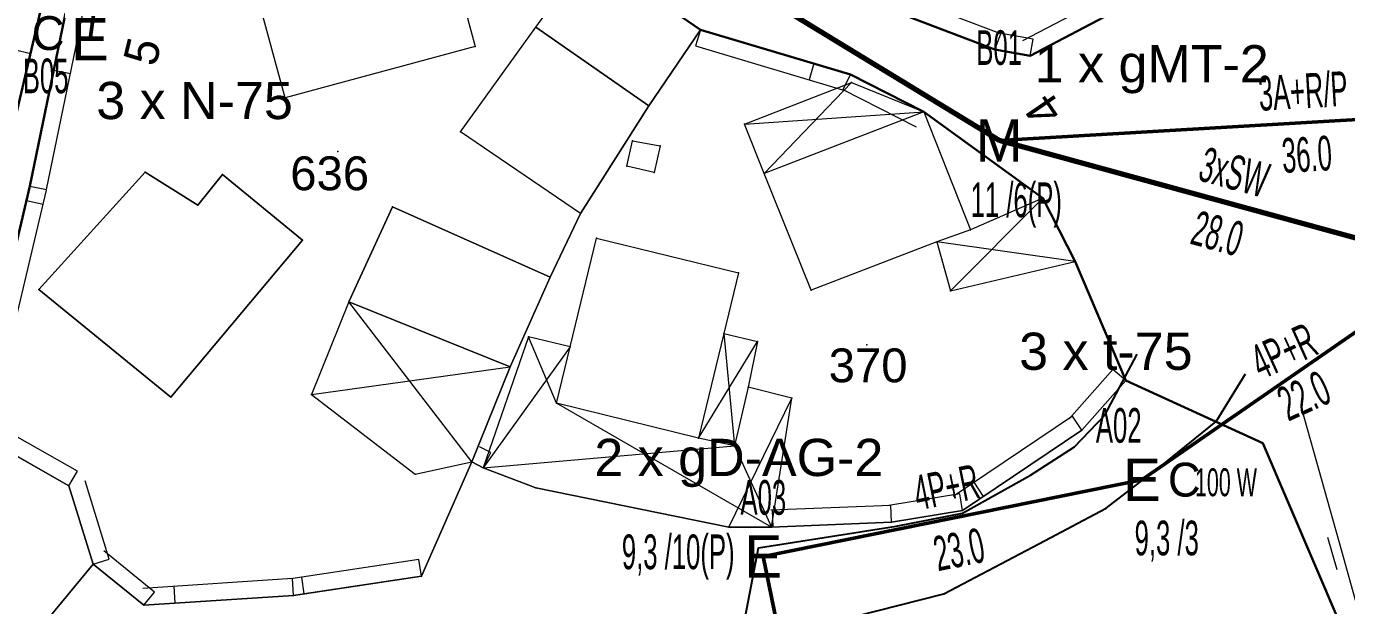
# Model space of a CAD drawing. Header units: millimetres. Extents: x 614452 to 616952, y 4151662 to 4153442.
# Drawn here: x 615554.8 to 615632.8, y 4152435.4 to 4152469.6 of the extents above; entities that cross this region are included whole.
import ezdxf
from ezdxf.enums import TextEntityAlignment as Align
from ezdxf.xclip import XClip

# ---------------------------------------------------------------- set-up
doc = ezdxf.new("R2010")
doc.units = ezdxf.units.MM
doc.header["$XCLIPFRAME"] = 2
for name, color, linetype, lineweight in [('02_ADA_ALN_YENI', 7, 'Continuous', 30), ('03_PARSEL_ALN_ESKI', 18, 'Continuous', 0), ('03_PARSEL_ALN_YENI', 171, 'Continuous', 0), ('03_PARSEL_NO_ESKI', 5, 'Continuous', 0), ('03_PARSEL_SNR_YENI', 5, 'Continuous', 0), ('04_YAPI_ALN_TSCLSIZ', 18, 'Continuous', 0), ('04_YAPI_SNR_TSCL', 232, 'Continuous', 0), ('04_YAPI_SNR_TSCLSZ', 77, 'Continuous', 0), ('06_DETAY_SNR_KROKI', 4, 'Continuous', 0), ('07_SNRTIP_GECERLI', 30, 'Continuous', 0), ('07_SNRTIP_SABIT', 18, 'Continuous', 0), ('DIREK_AG_YENI', 108, 'Continuous', 25), ('DIREK_OG_YENI', 10, 'Continuous', 25), ('HAT_AG_HAVAI_YENI', 3, 'Continuous', 50), ('HAT_OG_HAVAI_YENI', 1, 'Continuous', 70), ('KULLANICI', 1, 'Continuous', 25), ('NOKTA_DETAY_YENI', 171, 'Continuous', 0), ('NOKTA_PARSEL_ESKI', 6, 'Continuous', 0), ('NOKTA_PARSEL_YENI', 30, 'Continuous', 0), ('NOKTA_YAPI_TSCL', 232, 'Continuous', 0), ('NOKTA_YAPI_TSCLSIZ', 77, 'Continuous', 0)]:
    doc.layers.add(name, color=color, linetype=linetype, lineweight=lineweight)
doc.layers.add('LAMBA_GUCU', color=4, linetype='Continuous')
doc.layers.add('Unknown_Point_Feature', color=7, linetype='Continuous')
doc.styles.add('Direk', font='B_CAD')
doc.styles.get("Standard").update_dxf_attribs({"font": 'Arial'})

# ---------------------------------------------------------------- blocks, each defined once
blk = doc.blocks.new('fggg')
at = {"layer": '02_ADA_ALN_YENI', "color": 252}
for points in [[(615638.221, 4152478.571, 0), (615630.508, 4152475.411, 0), (615625.198, 4152473.12, 0), (615621.283, 4152471.455, 0), (615618.853, 4152470.364, 0), (615614.079, 4152467.874, 0), (615611.995, 4152468.235, 0), (615603.787, 4152471.373, 0), (615597.703, 4152473.96, 0), (615592.718, 4152477.19, 0), (615586.739, 4152482.404, 0), (615597.014, 4152488.092, 0), (615606.568, 4152492.404, 0), (615604.069, 4152498.407, 0), (615582.361, 4152487.192, 0), (615577.573, 4152498.434, 0), (615580.451, 4152516.714, 0), (615580.029, 4152531.045, 0)], [(615549.344, 4152428.277, 0), (615550.075, 4152438.456, 0), (615551.554, 4152445.699, 0), (615554.975, 4152460.163, 0), (615559.35, 4152481.39, 0), (615559.615, 4152485.591, 0), (615568.724, 4152486.403, 0), (615577.739, 4152482.719, 0), (615582.036, 4152480.444, 0), (615586.552, 4152476.087, 0), (615588.036, 4152473.91, 0), (615594.597, 4152469.408, 0), (615603.465, 4152466.76, 0), (615607.786, 4152464.561, 0), (615614.821, 4152459.445, 0), (615616.731, 4152455.714, 0), (615619.721, 4152448.67, 0), (615627.819, 4152444.971, 0), (615633.9, 4152430.775, 0)]]:
    blk.add_polyline3d(points, dxfattribs=at)
blk.add_polyline3d([(615558.199, 4152481.625, 0), (615553.4, 4152461.128, 0), (615552.329, 4152454.253, 0), (615534.869, 4152466.822, 0), (615525.424, 4152474.67, 0), (615533.645, 4152483.556, 0), (615543.717, 4152490.976, 0), (615551.375, 4152493.675, 0), (615558.139, 4152492.619, 0), (615558.199, 4152481.625, 0)], close=True, dxfattribs=at)
at = {"layer": '03_PARSEL_ALN_ESKI', "color": 252}
for p in [(615573.171, 4152462.21), (615604.417, 4152450.78)]:
    blk.add_point(p, dxfattribs=at)
at = {"layer": '03_PARSEL_ALN_YENI', "color": 252}
for points in [[(615543.717, 4152490.976, 0), (615551.375, 4152493.675, 0), (615558.139, 4152492.619, 0), (615558.199, 4152481.625, 0), (615553.4, 4152461.128, 0), (615543.011, 4152468.972, 0), (615549.416, 4152479.352, 0), (615543.717, 4152490.976, 0)], [(615616.94, 4152486.214, 0), (615618.068, 4152481.794, 0), (615620.733, 4152472.993, 0), (615621.283, 4152471.455, 0), (615618.853, 4152470.364, 0), (615614.079, 4152467.874, 0), (615611.995, 4152468.235, 0), (615603.787, 4152471.373, 0), (615597.703, 4152473.96, 0), (615592.718, 4152477.19, 0), (615586.739, 4152482.404, 0), (615597.014, 4152488.092, 0), (615606.568, 4152492.404, 0), (615607.789, 4152490.459, 0), (615608.458, 4152490.731, 0), (615614.714, 4152486.728, 0), (615615.832, 4152486.245, 0), (615616.94, 4152486.214, 0)], [(615551.554, 4152445.699, 0), (615554.975, 4152460.163, 0), (615559.35, 4152481.39, 0), (615559.615, 4152485.591, 0), (615568.724, 4152486.403, 0), (615577.739, 4152482.719, 0), (615582.036, 4152480.444, 0), (615586.552, 4152476.087, 0), (615588.036, 4152473.91, 0), (615594.597, 4152469.408, 0), (615591.537, 4152464.913, 0), (615587.517, 4152458.542, 0), (615585.716, 4152454.776, 0), (615583.345, 4152449.473, 0), (615581.083, 4152443.865, 0), (615578.104, 4152437.103, 0), (615570.549, 4152435.968, 0), (615561.705, 4152435.388, 0), (615558.708, 4152437.819, 0), (615557.283, 4152442.439, 0), (615551.554, 4152445.699, 0)], [(615617.135, 4152445.737, 0), (615610.084, 4152440.986, 0), (615605.882, 4152440.291, 0), (615598.795, 4152440.009, 0), (615596.277, 4152440, 0), (615584.868, 4152442.336, 0), (615581.759, 4152443.518, 0), (615581.083, 4152443.865, 0), (615583.345, 4152449.473, 0), (615585.716, 4152454.776, 0), (615587.517, 4152458.542, 0), (615591.537, 4152464.913, 0), (615594.597, 4152469.408, 0), (615603.465, 4152466.76, 0), (615607.786, 4152464.561, 0), (615614.821, 4152459.445, 0), (615616.731, 4152455.714, 0), (615619.721, 4152448.67, 0), (615617.135, 4152445.737, 0)], [(615570.877, 4152424.307, 0), (615567.765, 4152412.206, 0), (615558.202, 4152414.138, 0), (615549.245, 4152420.215, 0), (615544.684, 4152415.861, 0), (615549.344, 4152428.277, 0), (615550.075, 4152438.456, 0), (615551.554, 4152445.699, 0), (615557.283, 4152442.439, 0), (615558.708, 4152437.819, 0), (615555.711, 4152434.185, 0), (615559.289, 4152431.855, 0), (615558.927, 4152429.779, 0), (615570.877, 4152424.307, 0)]]:
    blk.add_polyline3d(points, close=True, dxfattribs=at)
blk.add_polyline3d([(615555.711, 4152434.185, 0), (615558.708, 4152437.819, 0), (615561.705, 4152435.388, 0), (615570.549, 4152435.968, 0), (615578.104, 4152437.103, 0), (615581.083, 4152443.865, 0), (615581.759, 4152443.518, 0), (615584.868, 4152442.336, 0), (615596.277, 4152440, 0), (615598.795, 4152440.009, 0), (615605.882, 4152440.291, 0), (615605.882, 4152440.291, 0), (615610.084, 4152440.986, 0), (615617.135, 4152445.737, 0), (615619.721, 4152448.67, 0), (615627.819, 4152444.971, 0), (615633.9, 4152430.775, 0)], dxfattribs=at)
at = {"layer": '03_PARSEL_SNR_YENI', "color": 252}
for p, q in [((615555.954, 4152459.961, 0.953), (615560.329, 4152481.188, 0.953)), ((615556.603, 4152474.809, 0.953), (615555.007, 4152467.994, 0.953)), ((615556.388, 4152467.019, 0.953), (615557.801, 4152473.875, 0.953)), ((615612.352, 4152469.169, 0.953), (615604.144, 4152472.307, 0.953)), ((615618.391, 4152471.251, 0.953), (615613.617, 4152468.761, 0.953)), ((615611.995, 4152468.235, 0.953), (615605.457, 4152470.735, 0.953)), ((615618.853, 4152470.364, 0.953), (615614.079, 4152467.874, 0.953)), ((615594.597, 4152469.408, 648.955), (615591.537, 4152464.913, 646.138)), ((615594.597, 4152469.408, 0.953), (615594.311, 4152468.45, 0.953)), ((615594.597, 4152469.408, 0.953), (615601.304, 4152467.405, 0.953)), ((615611.995, 4152468.235, 0.953), (615612.352, 4152469.169, 0.953)), ((615614.25, 4152468.859, 0.953), (615612.166, 4152469.22, 0.953)), ((615614.079, 4152467.874, 0.953), (615614.25, 4152468.859, 0.953)), ((615555.007, 4152467.994, 0.953), (615553.412, 4152461.178, 0.953)), ((615555.007, 4152467.994, 0.953), (615554.034, 4152468.222, 0.953)), ((615594.311, 4152468.45, 0.953), (615603.179, 4152465.802, 0.953)), ((615614.079, 4152467.874, 0.953), (615611.995, 4152468.235, 0.953)), ((615554.975, 4152460.163, 0.953), (615556.388, 4152467.019, 0.953)), ((615556.388, 4152467.019, 0.953), (615557.367, 4152466.817, 0.953)), ((615601.304, 4152467.405, 0.953), (615601.018, 4152466.447, 0.953)), ((615601.304, 4152467.405, 0.953), (615603.465, 4152466.76, 0.953)), ((615603.465, 4152466.76, 0.953), (615603.011, 4152465.869, 0.953)), ((615603.465, 4152466.76, 0.953), (615607.786, 4152464.561, 0.953)), ((615603.011, 4152465.869, 0.953), (615607.332, 4152463.67, 0.953)), ((615607.786, 4152464.561, 648.417), (615614.821, 4152459.445, 645.454)), ((615552.527, 4152445.469, 0.953), (615555.948, 4152459.933, 0.953)), ((615554.776, 4152459.323, 0.953), (615554.975, 4152460.163, 0.953)), ((615554.975, 4152460.163, 0.953), (615555.954, 4152459.961, 0.953)), ((615553.165, 4152452.511, 0.953), (615554.776, 4152459.323, 0.953)), ((615554.776, 4152459.323, 0.953), (615555.75, 4152459.093, 0.953)), ((615587.517, 4152458.542, 648.955), (615585.716, 4152454.776, 646.138)), ((615616.731, 4152455.714, 645.454), (615619.721, 4152448.67, 643.305)), ((615618.971, 4152449.331, 0.953), (615616.385, 4152446.398, 0.953)), ((615619.721, 4152448.67, 0.953), (615618.971, 4152449.331, 0.953)), ((615619.721, 4152448.67, 0.953), (615617.135, 4152445.737, 0.953)), ((615557.778, 4152443.308, 0.953), (615552.049, 4152446.568, 0.953)), ((615616.576, 4152446.566, 0.953), (615609.525, 4152441.815, 0.953)), ((615617.135, 4152445.737, 0.953), (615616.576, 4152446.566, 0.953)), ((615557.283, 4152442.439, 0.953), (615551.554, 4152445.699, 0.953)), ((615617.135, 4152445.737, 0.953), (615611.33, 4152441.825, 0.953)), ((615582.216, 4152444.408, 0.953), (615581.54, 4152444.755, 0.953)), ((615581.759, 4152443.518, 0.953), (615582.216, 4152444.408, 0.953)), ((615581.083, 4152443.865, 637.946), (615578.104, 4152437.103, 642.622)), ((615581.759, 4152443.518, 0.953), (615581.083, 4152443.865, 0.953)), ((615557.283, 4152442.439, 0.953), (615557.778, 4152443.308, 0.953)), ((615558.708, 4152437.819, 0.953), (615557.283, 4152442.439, 0.953)), ((615559.664, 4152438.114, 0.953), (615558.239, 4152442.734, 0.953)), ((615609.921, 4152441.973, 0.953), (615605.719, 4152441.278, 0.953)), ((615610.084, 4152440.986, 0.953), (615609.921, 4152441.973, 0.953)), ((615611.33, 4152441.825, 0.953), (615610.771, 4152442.655, 0.953)), ((615605.842, 4152441.29, 0.953), (615598.755, 4152441.008, 0.953)), ((615605.882, 4152440.291, 0.953), (615605.842, 4152441.29, 0.953)), ((615611.33, 4152441.825, 0.953), (615610.084, 4152440.986, 0.953)), ((615598.888, 4152440.013, 0.953), (615598.848, 4152441.012, 0.953)), ((615610.084, 4152440.986, 0.953), (615605.882, 4152440.291, 0.953)), ((615598.888, 4152440.013, 0.953), (615598.795, 4152440.009, 0.953)), ((615605.882, 4152440.291, 0.953), (615598.888, 4152440.013, 0.953)), ((615558.708, 4152437.819, 0.953), (615559.664, 4152438.114, 0.953)), ((615562.335, 4152436.165, 0.953), (615559.338, 4152438.596, 0.953)), ((615577.955, 4152438.092, 0.953), (615570.4, 4152436.957, 0.953)), ((615578.104, 4152437.103, 0.953), (615577.955, 4152438.092, 0.953)), ((615558.708, 4152437.819, 640.628), (615555.711, 4152434.185, 640.456)), ((615561.705, 4152435.388, 0.953), (615558.708, 4152437.819, 0.953)), ((615570.484, 4152436.966, 0.953), (615561.64, 4152436.386, 0.953)), ((615570.549, 4152435.968, 0.953), (615570.484, 4152436.966, 0.953)), ((615571.182, 4152436.063, 0.953), (615571.033, 4152437.052, 0.953)), ((615578.104, 4152437.103, 0.953), (615571.182, 4152436.063, 0.953)), ((615561.705, 4152435.388, 0.953), (615562.335, 4152436.165, 0.953)), ((615563.564, 4152435.51, 0.953), (615563.499, 4152436.508, 0.953)), ((615570.549, 4152435.968, 0.953), (615563.564, 4152435.51, 0.953)), ((615571.182, 4152436.063, 0.953), (615570.549, 4152435.968, 0.953)), ((615563.564, 4152435.51, 0.953), (615561.705, 4152435.388, 0.953))]:
    blk.add_line(p, q, dxfattribs=at)
for p in [(615594.597, 4152469.408, 648.955), (615611.995, 4152468.235, 646.638), (615611.995, 4152468.235, 646.638), (615614.079, 4152467.874, 646.338), (615614.079, 4152467.874, 646.338), (615603.465, 4152466.76, 646.986), (615603.465, 4152466.76, 646.986), (615607.786, 4152464.561, 648.417), (615554.975, 4152460.163, 642.447), (615554.975, 4152460.163, 642.447), (615619.721, 4152448.67, 643.305), (615617.135, 4152445.737, 642.565), (615617.135, 4152445.737, 642.565), (615581.083, 4152443.865, 637.946), (615581.759, 4152443.518, 643.23), (615557.283, 4152442.439, 642.048), (615557.283, 4152442.439, 642.048), (615610.084, 4152440.986, 642.889), (615610.084, 4152440.986, 642.889), (615598.795, 4152440.009, 643.509), (615605.882, 4152440.291, 640.98), (615605.882, 4152440.291, 640.98), (615558.708, 4152437.819, 640.628), (615558.708, 4152437.819, 640.628), (615578.104, 4152437.103, 642.622), (615570.549, 4152435.968, 641.127), (615570.549, 4152435.968, 641.127), (615561.705, 4152435.388, 641.76), (615561.705, 4152435.388, 641.76)]:
    blk.add_point(p, dxfattribs=at)
at = {"layer": '04_YAPI_ALN_TSCLSIZ', "color": 252}
for points in [[(615587.517, 4152458.542, 0), (615580.424, 4152463.372, 0), (615584.859, 4152469.56, 0), (615591.537, 4152464.913, 0), (615587.517, 4152458.542, 0)], [(615592.22, 4152462.541, 0), (615591.865, 4152460.97, 0), (615590.244, 4152461.336, 0), (615590.582, 4152462.832, 0), (615592.22, 4152462.541, 0)], [(615571.087, 4152456.978, 0), (615563.294, 4152447.695, 0), (615555.496, 4152454.047, 0), (615561.792, 4152460.991, 0), (615564.888, 4152459.042, 0), (615566.35, 4152460.846, 0), (615571.087, 4152456.978, 0)], [(615583.345, 4152449.473, 0), (615573.821, 4152453.315, 0), (615576.406, 4152458.94, 0), (615585.716, 4152454.776, 0), (615583.345, 4152449.473, 0)], [(615586.891, 4152450.662, 0), (615588.459, 4152457.079, 0), (615596.852, 4152455.039, 0), (615595.982, 4152451.46, 0), (615594.475, 4152445.26, 0), (615586.092, 4152447.324, 0), (615586.891, 4152450.662, 0)]]:
    blk.add_polyline3d(points, close=True, dxfattribs=at)
at = {"layer": '04_YAPI_SNR_TSCL', "color": 252}
for p, q in [((615570.054, 4152465.385, 647.313), (615567.063, 4152476.46, 646.968)), ((615584.859, 4152469.56, 646.57), (615588.036, 4152473.91, 648.253)), ((615588.036, 4152473.91, 648.253), (615594.597, 4152469.408, 648.54)), ((615580.513, 4152471.269, 647.595), (615581.283, 4152468.417, 646.394)), ((615591.537, 4152464.913, 647.625), (615584.859, 4152469.56, 646.57)), ((615594.597, 4152469.408, 648.54), (615591.537, 4152464.913, 647.625)), ((615581.283, 4152468.417, 646.394), (615570.054, 4152465.385, 647.313)), ((615607.786, 4152464.561, 647.021), (615598.354, 4152460.908, 647.132)), ((615607.786, 4152464.561, 647.021), (615610.548, 4152457.587, 646.892)), ((615601.142, 4152454.01, 645.134), (615598.354, 4152460.908, 647.132)), ((615610.548, 4152457.587, 646.892), (615608.56, 4152456.864, 645.663)), ((615608.56, 4152456.864, 645.663), (615601.142, 4152454.01, 645.134))]:
    blk.add_line(p, q, dxfattribs=at)
at = {"layer": '04_YAPI_SNR_TSCLSZ', "color": 252}
for p, q in [((615580.424, 4152463.372, 646.082), (615584.859, 4152469.56, 646.57)), ((615597.189, 4152463.836, 646.989), (615603.515, 4152466.296, 647.193)), ((615598.354, 4152460.908, 647.132), (615603.515, 4152466.296, 647.193)), ((615603.515, 4152466.296, 647.193), (615607.786, 4152464.561, 647.021)), ((615591.537, 4152464.913, 647.625), (615587.517, 4152458.542, 648.607)), ((615597.189, 4152463.836, 646.989), (615607.786, 4152464.561, 647.021)), ((615598.354, 4152460.908, 647.132), (615597.189, 4152463.836, 646.989)), ((615587.517, 4152458.542, 648.607), (615580.424, 4152463.372, 646.082)), ((615590.244, 4152461.336, 646.586), (615590.582, 4152462.832, 647.335)), ((615590.582, 4152462.832, 647.335), (615592.22, 4152462.541, 646.889)), ((615592.22, 4152462.541, 646.889), (615591.865, 4152460.97, 646.947)), ((615561.792, 4152460.991, 648.414), (615555.496, 4152454.047, 642.144)), ((615564.888, 4152459.042, 648.577), (615561.792, 4152460.991, 648.414)), ((615566.35, 4152460.846, 648.752), (615564.888, 4152459.042, 648.577)), ((615571.087, 4152456.978, 648.21), (615566.35, 4152460.846, 648.752)), ((615591.865, 4152460.97, 646.947), (615590.244, 4152461.336, 646.586)), ((615609.377, 4152453.969, 644.762), (615614.821, 4152459.445, 647.473)), ((615614.821, 4152459.445, 647.473), (615610.548, 4152457.587, 646.892)), ((615616.731, 4152455.714, 643.76), (615614.821, 4152459.445, 647.473)), ((615576.406, 4152458.94, 644.558), (615573.821, 4152453.315, 646.212)), ((615585.716, 4152454.776, 648.03), (615576.406, 4152458.94, 644.558)), ((615563.294, 4152447.695, 641.935), (615571.087, 4152456.978, 648.21)), ((615586.891, 4152450.662, 645.418), (615588.459, 4152457.079, 646.803)), ((615588.459, 4152457.079, 646.803), (615596.852, 4152455.039, 647.745)), ((615616.731, 4152455.714, 643.76), (615608.56, 4152456.864, 645.663)), ((615608.56, 4152456.864, 645.663), (615609.377, 4152453.969, 644.762)), ((615609.377, 4152453.969, 644.762), (615616.731, 4152455.714, 643.76)), ((615585.716, 4152454.776, 646.138), (615583.345, 4152449.473, 644.718)), ((615596.852, 4152455.039, 647.745), (615595.982, 4152451.46, 645.267)), ((615555.496, 4152454.047, 642.144), (615563.294, 4152447.695, 641.935)), ((615573.821, 4152453.315, 646.212), (615571.613, 4152447.842, 642.072)), ((615573.821, 4152453.315, 646.212), (615583.345, 4152449.473, 645.313)), ((615581.083, 4152443.865, 642.678), (615573.821, 4152453.315, 646.212)), ((615595.982, 4152451.46, 645.267), (615594.475, 4152445.26, 645.933)), ((615595.982, 4152451.46, 645.267), (615596.613, 4152444.807, 646.099)), ((615595.982, 4152451.46, 645.267), (615597.974, 4152450.976, 644.255)), ((615584.436, 4152451.249, 644.519), (615581.759, 4152443.518, 642.377)), ((615586.891, 4152450.662, 645.418), (615581.759, 4152443.518, 642.377)), ((615586.092, 4152447.324, 643.121), (615584.436, 4152451.249, 644.519)), ((615586.891, 4152450.662, 645.418), (615584.436, 4152451.249, 644.519)), ((615586.092, 4152447.324, 643.121), (615586.891, 4152450.662, 645.418)), ((615594.475, 4152445.26, 645.933), (615597.974, 4152450.976, 644.255)), ((615597.974, 4152450.976, 644.255), (615597.415, 4152448.276, 644.405)), ((615571.613, 4152447.842, 642.072), (615583.345, 4152449.473, 645.313)), ((615583.345, 4152449.473, 645.313), (615581.083, 4152443.865, 642.678)), ((615597.415, 4152448.276, 644.405), (615596.613, 4152444.807, 646.099)), ((615599.995, 4152447.622, 643.647), (615597.415, 4152448.276, 644.405)), ((615571.613, 4152447.842, 642.072), (615577.737, 4152443.132, 641.325)), ((615596.277, 4152440, 641.655), (615599.995, 4152447.622, 643.647)), ((615598.795, 4152440.009, 641.589), (615599.995, 4152447.622, 643.647)), ((615598.795, 4152440.009, 641.589), (615586.092, 4152447.324, 643.121)), ((615594.475, 4152445.26, 645.933), (615586.092, 4152447.324, 643.121)), ((615596.613, 4152444.807, 646.099), (615594.475, 4152445.26, 645.933)), ((615581.759, 4152443.518, 642.377), (615596.613, 4152444.807, 646.099)), ((615596.613, 4152444.807, 646.099), (615598.795, 4152440.009, 641.589)), ((615577.737, 4152443.132, 641.325), (615581.083, 4152443.865, 642.678)), ((615581.759, 4152443.518, 642.377), (615584.868, 4152442.336, 640.877)), ((615584.868, 4152442.336, 640.877), (615596.277, 4152440, 641.655)), ((615596.277, 4152440, 641.655), (615598.795, 4152440.009, 641.589))]:
    blk.add_line(p, q, dxfattribs=at)
at = {"layer": '06_DETAY_SNR_KROKI', "color": 252}
for p, q in [((615632.488, 4152438.589, 0.953), (615630.124, 4152446.996, 0.953)), ((615632.218, 4152437.474, 0.953), (615631.676, 4152439.4, 0.953)), ((615633.842, 4152433.776, 0.953), (615632.488, 4152438.589, 0.953))]:
    blk.add_line(p, q, dxfattribs=at)
blk.add_point((615630.124, 4152446.996, 644.292), dxfattribs=at)
at = {"layer": '07_SNRTIP_GECERLI', "color": 252}
blk.add_polyline3d([(615619.721, 4152448.67, 643.305), (615627.819, 4152444.971, 0), (615633.9, 4152430.775, 0)], dxfattribs=at)
at = {"layer": '07_SNRTIP_SABIT', "color": 252}
for points in [[(615553.4, 4152461.128, 642.453), (615558.199, 4152481.625, 644.777), (615558.139, 4152492.619, 646.596)], [(615568.724, 4152486.403, 646.898), (615577.739, 4152482.719, 647.669), (615582.036, 4152480.444, 647.976), (615586.552, 4152476.087, 648.238), (615588.036, 4152473.91, 648.939), (615594.597, 4152469.408, 648.955)], [(615551.554, 4152445.699, 641.186), (615554.975, 4152460.163, 642.447), (615559.35, 4152481.39, 645.058), (615559.615, 4152485.591, 645.058)], [(615586.739, 4152482.404, 648.41), (615592.718, 4152477.19, 645.82), (615597.703, 4152473.96, 649.869), (615603.787, 4152471.373, 647.371), (615611.995, 4152468.235, 646.638), (615614.079, 4152467.874, 646.338), (615618.853, 4152470.364, 0), (615621.283, 4152471.455, 648.076)], [(615581.083, 4152443.865, 637.946), (615583.345, 4152449.473, 0), (615585.716, 4152454.776, 646.138), (615587.517, 4152458.542, 0), (615591.537, 4152464.913, 0), (615594.597, 4152469.408, 648.955)], [(615594.597, 4152469.408, 648.955), (615603.465, 4152466.76, 646.986), (615607.786, 4152464.561, 648.417), (615614.821, 4152459.445, 645.454), (615616.731, 4152455.714, 0), (615619.721, 4152448.67, 643.305)], [(615581.083, 4152443.865, 637.946), (615581.759, 4152443.518, 0), (615584.868, 4152442.336, 643.23), (615596.277, 4152440, 643.509), (615598.795, 4152440.009, 0), (615605.882, 4152440.291, 640.98), (615610.084, 4152440.986, 642.889), (615617.135, 4152445.737, 642.565), (615619.721, 4152448.67, 643.305)], [(615558.708, 4152437.819, 640.628), (615557.283, 4152442.439, 642.048), (615551.554, 4152445.699, 641.186)], [(615558.708, 4152437.819, 640.628), (615561.705, 4152435.388, 641.76), (615570.549, 4152435.968, 641.127), (615578.104, 4152437.103, 0), (615581.083, 4152443.865, 642.622)], [(615558.708, 4152437.819, 640.628), (615555.711, 4152434.185, 640.456), (615559.289, 4152431.855, 640.456)]]:
    blk.add_polyline3d(points, dxfattribs=at)
at = {"layer": 'NOKTA_DETAY_YENI', "color": 252}
blk.add_point((615630.124, 4152446.996, 644.292), dxfattribs=at)
at = {"layer": 'NOKTA_PARSEL_ESKI', "color": 252}
blk.add_point((615627.819, 4152444.971), dxfattribs=at)
at = {"layer": 'NOKTA_PARSEL_YENI', "color": 252}
for p in [(615594.597, 4152469.408, 648.955), (615611.995, 4152468.235, 646.638), (615614.079, 4152467.874, 646.338), (615603.465, 4152466.76, 646.986), (615591.537, 4152464.913, 647.625), (615607.786, 4152464.561, 647.021), (615554.975, 4152460.163, 642.447), (615614.821, 4152459.445, 647.473), (615587.517, 4152458.542, 648.607), (615616.731, 4152455.714, 643.76), (615585.716, 4152454.776, 646.138), (615583.345, 4152449.473), (615619.721, 4152448.67, 643.305), (615617.135, 4152445.737, 642.565), (615581.083, 4152443.865, 637.946), (615581.759, 4152443.518, 642.377), (615557.283, 4152442.439, 642.048), (615584.868, 4152442.336, 643.23), (615610.084, 4152440.986, 642.889), (615596.277, 4152440, 643.509), (615598.795, 4152440.009, 641.589), (615605.882, 4152440.291, 640.98), (615558.708, 4152437.819, 640.628), (615578.104, 4152437.103), (615570.549, 4152435.968, 641.127), (615561.705, 4152435.388, 641.76)]:
    blk.add_point(p, dxfattribs=at)
at = {"layer": 'NOKTA_YAPI_TSCL', "color": 252}
for p in [(615584.859, 4152469.56, 646.57), (615581.283, 4152468.417, 646.394), (615570.054, 4152465.385), (615598.354, 4152460.908, 647.132), (615610.548, 4152457.587, 646.892), (615608.56, 4152456.864, 645.663), (615601.142, 4152454.01, 645.134)]:
    blk.add_point(p, dxfattribs=at)
at = {"layer": 'NOKTA_YAPI_TSCLSIZ', "color": 252}
for p in [(615603.515, 4152466.296, 647.193), (615597.189, 4152463.836, 646.989), (615580.424, 4152463.372, 646.082), (615590.582, 4152462.832, 647.335), (615592.22, 4152462.541, 646.889), (615561.792, 4152460.991, 648.414), (615566.35, 4152460.846, 648.752), (615590.244, 4152461.336), (615591.865, 4152460.97, 646.947), (615564.888, 4152459.042, 648.577), (615576.406, 4152458.94, 644.558), (615571.087, 4152456.978, 648.21), (615588.459, 4152457.079, 646.803), (615596.852, 4152455.039, 647.745), (615555.496, 4152454.047, 642.144), (615609.377, 4152453.969, 644.762), (615573.821, 4152453.315, 646.212), (615595.982, 4152451.46), (615584.436, 4152451.249, 644.519), (615586.891, 4152450.662), (615597.974, 4152450.976, 644.255), (615597.415, 4152448.276, 644.405), (615563.294, 4152447.695, 641.935), (615571.613, 4152447.842, 642.072), (615599.995, 4152447.622, 643.647), (615586.092, 4152447.324, 643.121), (615594.475, 4152445.26, 645.933), (615596.613, 4152444.807, 646.099), (615577.737, 4152443.132, 641.325)]:
    blk.add_point(p, dxfattribs=at)
at = {"layer": '03_PARSEL_NO_ESKI', "color": 252}
for s, p in [('636', (615570.357, 4152459.922)), ('370', (615602.171, 4152448.568))]:
    blk.add_text(s, height=2, dxfattribs=at).set_placement(p)

msp = doc.modelspace()

# ---------------------------------------------------------------- linework, layer by layer
at = {"layer": 'HAT_AG_HAVAI_YENI'}
for p, q in [((615558.526, 4152468.849), (615561.775, 4152491.972)), ((615612.244, 4152462.854), (615648.385, 4152464.987)), ((615639.045, 4152455.509), (615620.683, 4152442.799)), ((615620.683, 4152442.799), (615598.31, 4152438.262)), ((615598.31, 4152438.262), (615600.476, 4152427.549))]:
    msp.add_line(p, q, dxfattribs=at)
at = {"layer": 'HAT_OG_HAVAI_YENI'}
for p, q in [((615612.244, 4152462.854), (615579.668, 4152482.738)), ((615639.045, 4152455.509), (615612.244, 4152462.854))]:
    msp.add_line(p, q, dxfattribs=at)
at = {"layer": 'KULLANICI', "color": 5, "flags": 128}
for points in [[(615594.876, 4152386.549), (615594.073, 4152389.628), (615592.076, 4152396.6), (615591.373, 4152401.689), (615591.161, 4152405.813), (615591.023, 4152406.531), (615589.695, 4152408.411), (615587.066, 4152412.177), (615585.101, 4152414.984), (615591.276, 4152425.549), (615597.231, 4152434.665), (615598.026, 4152438.781), (615606.154, 4152440.058), (615610.073, 4152440.835), (615614.096, 4152443.08), (615616.704, 4152444.755), (615618.482, 4152446.627), (615620.399, 4152450.228)], [(615601.563, 4152389.13), (615599.413, 4152396.71), (615597.583, 4152403.219), (615596.637, 4152406.661), (615593.456, 4152414.707), (615592.196, 4152419.147), (615593.412, 4152422.843), (615596.637, 4152427.61), (615602.344, 4152430.37), (615603.699, 4152434.714), (615608.985, 4152436.07), (615614.598, 4152439.017), (615618.568, 4152441.118), (615622.077, 4152443.831), (615625.065, 4152446.258), (615626.795, 4152449.065)]]:
    msp.add_lwpolyline(points, dxfattribs=at)

# ---------------------------------------------------------------- block references
ref = msp.add_blockref('fggg', (0, 0))
XClip(ref).set_block_clipping_path([(615240.7433106549, 4153442.5), (615240.7433106545, 4152542.5), (614452.5, 4152542.5), (614452.5, 4151662.5), (616764.340303037, 4151662.5), (616764.340303037, 4152542.5), (616327.5, 4152542.5), (616327.5, 4153442.5)])

# ---------------------------------------------------------------- texts
at = {"layer": 'DIREK_AG_YENI', "color": 4, "style": 'Direk'}
for p in [(615556.05, 4152469.21), (615623.183, 4152442.812)]:
    msp.add_text('C', height=2, dxfattribs=at).set_placement(p, align=Align.MIDDLE_CENTER)
at = {"layer": 'DIREK_AG_YENI', "style": 'Direk'}
for p in [(615558.526, 4152468.849), (615620.683, 4152442.799), (615598.31, 4152438.262)]:
    msp.add_text('E', height=2.5, dxfattribs=at).set_placement(p, align=Align.MIDDLE_CENTER)
at = {"layer": 'DIREK_AG_YENI', "color": 32, "style": 'Direk'}
msp.add_text('5', height=2, rotation=436.21983, dxfattribs=at).set_placement((615561.61, 4152468.131), align=Align.MIDDLE_CENTER)
at = {"layer": 'DIREK_AG_YENI', "width": 0.53}
for s, p in [('B05', (615555.903, 4152466.683)), ('A02', (615619.311, 4152446.019)), ('A03', (615598.31, 4152441.762)), ('9,3 /3', (615622.147, 4152439.363)), ('9,3 /10(P)', (615593.282, 4152438.546))]:
    msp.add_text(s, height=2.05, dxfattribs=at).set_placement(p, align=Align.MIDDLE_CENTER)
at = {"layer": 'DIREK_OG_YENI', "width": 0.53}
for s, p in [('B01', (615612.244, 4152468.354)), ('11 /6(P)', (615613.256, 4152459.354))]:
    msp.add_text(s, height=2.05, dxfattribs=at).set_placement(p, align=Align.MIDDLE_CENTER)
at = {"layer": 'DIREK_OG_YENI', "color": 32, "style": 'Direk'}
msp.add_text('4', height=2, rotation=124.40357, dxfattribs=at).set_placement((615614.875, 4152464.64), align=Align.MIDDLE_CENTER)
at = {"layer": 'DIREK_OG_YENI', "style": 'Direk'}
msp.add_text('M', height=2.5, dxfattribs=at).set_placement((615612.244, 4152462.854), align=Align.MIDDLE_CENTER)
at = {"layer": 'HAT_AG_HAVAI_YENI', "lineweight": 30, "width": 0.53}
for s, rotation, p in [('3A+R/P', 3.37761, (615630.264, 4152464.769, 307824.193)), ('4P+R', 384.30473, (615629.479, 4152449.488, 307809.182)), ('4P+R', 371.4634, (615609.328, 4152441.364, 307799.155))]:
    msp.add_text(s, height=2.05, rotation=rotation, dxfattribs=at).set_placement(p, align=Align.CENTER)
for s, rotation, p in [('36.0', 3.37761, (615630.365, 4152463.072, 307824.193)), ('22.0', 384.30473, (615629.828, 4152448.713, 307809.182)), ('23.0', 371.4634, (615609.666, 4152439.697, 307799.155))]:
    msp.add_text(s, height=2.05, rotation=rotation, dxfattribs=at).set_placement(p, align=Align.TOP_CENTER)
at = {"layer": 'HAT_OG_HAVAI_YENI', "lineweight": 30, "width": 0.53}
msp.add_text('3xSW', height=2.05, rotation=344.67399, dxfattribs=at).set_placement((615625.869, 4152460.001, 307806.122), align=Align.CENTER)
msp.add_text('28.0', height=2.05, rotation=344.67399, dxfattribs=at).set_placement((615625.42, 4152458.362, 307806.122), align=Align.TOP_CENTER)
at = {"layer": 'LAMBA_GUCU', "width": 0.55}
msp.add_text('100 W', height=1.65, dxfattribs=at).set_placement((615625.646, 4152442.657), align=Align.MIDDLE_CENTER)
at = {"layer": 'Unknown_Point_Feature', "color": 0}
for s, p in [('1 x gMT-2', (615614.344, 4152466.299)), ('3 x N-75', (615558.897, 4152464.126)), ('3 x t-75', (615613.429, 4152449.303)), ('2 x gD-AG-2', (615588.326, 4152443.026))]:
    msp.add_text(s, height=2.2, dxfattribs=at).set_placement(p)

doc.saveas('drawing.dxf')
